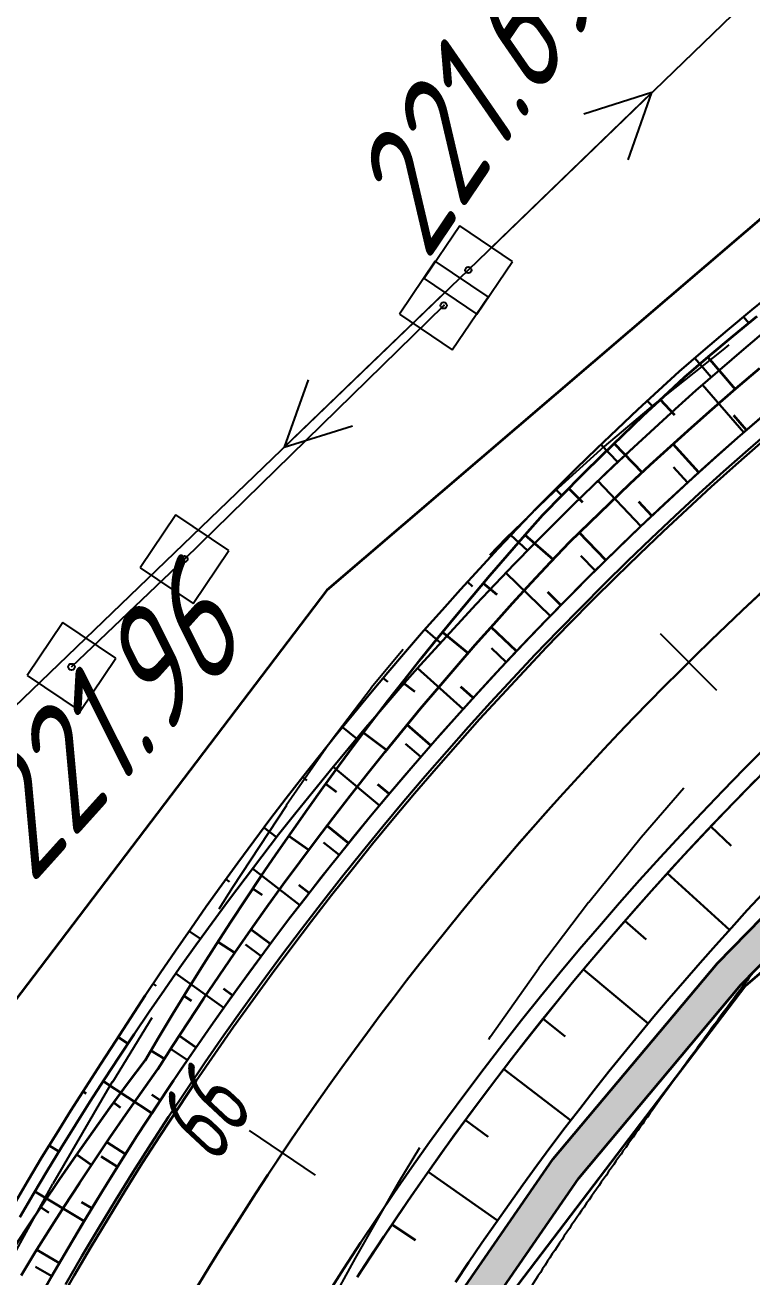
# Model space of a CAD drawing. Header units: millimetres. Extents: x -698 to 8131, y -704 to 4503.
# Drawn here: x 4810.76 to 4833.55, y 3443.78 to 3483.02 of the extents above; entities that cross this region are included whole.
import ezdxf
from ezdxf import colors
from ezdxf.entities.mleader import LeaderData, LeaderLine
from ezdxf.math import Vec2, Vec3

# ---------------------------------------------------------------- set-up
doc = ezdxf.new("R2010")
doc.units = ezdxf.units.MM
doc.linetypes.add('CONTI', pattern=[0])
doc.linetypes.add('STROT', pattern=[1.7, 0.5, -1.2])
for name, color, linetype, lineweight in [('10', 1, 'Continuous', 35), ('КОПИЯ_ОСЬ_13_ОТКОСЫ', 7, 'Continuous', 30), ('КОПИЯ_ОСЬ_ГРАНИЦЫ_ПОЛОС', 7, 'Continuous', 30), ('ОСЬ_ВЕРХ_ПОКРЫТИЯ_ГРАНИЦЫ_ПОЛОС', 7, 'Continuous', 30), ('ОСЬ_ВЕРХ_ПОКРЫТИЯ_ОСЬ', 1, 'Continuous', 30), ('Ось_примыкания', 1, 'Continuous', 35), ('Тротуар', 40, 'Continuous', 35)]:
    doc.layers.add(name, color=color, linetype=linetype, lineweight=lineweight)
for name, color, linetype in [('GOR_BDEFAULT', 212, 'CONTI'), ('PI_OTDEFAULT', 172, 'CONTI'), ('PI_TTDEFAULT', 5, 'CONTI'), ('SIT_LDEFAULT', 7, 'CONTI'), ('USLZNDEFAULT', 7, 'CONTI'), ('Выноски', 250, 'Continuous'), ('ОСЬ_ВЕРХ_ПОКРЫТИЯ_ОТКОСЫ', 7, 'Continuous'), ('ОСЬ_ВЕРХ_ПОКРЫТИЯ_ПИКЕТЫ', 1, 'Continuous'), ('разметка', 7, 'Continuous')]:
    doc.layers.add(name, color=color, linetype=linetype)
doc.styles.add('eskd', font='isocpeui.ttf', dxfattribs={"width": 1.2})
doc.styles.get("Standard").update_dxf_attribs({"font": 'isocpeui.ttf'})
doc.styles.add('ГОСТ', font='isocpeui.ttf', dxfattribs={"height": 4})

# ---------------------------------------------------------------- blocks, each defined once
blk = doc.blocks.new('BL_27')
at = {"color": 0}
for p, q in [((1, 1), (-1, 1)), ((-1, 1), (-1, -1)), ((1, -1), (1, 1)), ((-1, -1), (1, -1))]:
    blk.add_line(p, q, dxfattribs=at)
blk.add_circle((0, 0), 0.1, dxfattribs=at)
blk = doc.blocks.new('*U49')
at = {"layer": 'КОПИЯ_ОСЬ_13_ОТКОСЫ'}
for points in [[(440.765, 837.13), (441.204, 837.875), (441.649, 838.616), (442.101, 839.353), (442.558, 840.086), (443.021, 840.816), (443.49, 841.542), (443.965, 842.265), (444.423, 842.975), (444.887, 843.682), (445.356, 844.384), (445.831, 845.084), (446.312, 845.779), (446.797, 846.471), (447.289, 847.158), (447.786, 847.842), (448.288, 848.522), (448.795, 849.198), (449.308, 849.87), (449.826, 850.537), (450.35, 851.201), (450.878, 851.861), (451.412, 852.516), (451.951, 853.167), (452.495, 853.814), (453.044, 854.456), (453.616, 855.114), (454.193, 855.767), (454.775, 856.415), (455.363, 857.058), (455.956, 857.697), (456.554, 858.33), (457.157, 858.959), (457.781, 859.588), (458.409, 860.211), (459.043, 860.829), (459.682, 861.442), (460.326, 862.049), (460.975, 862.651), (461.629, 863.248), (462.382, 863.898), (463.141, 864.541), (463.906, 865.177), (464.677, 865.806)], [(440.952, 836.738), (441.38, 837.467), (441.814, 838.193), (442.253, 838.915), (442.699, 839.634), (443.15, 840.349), (443.606, 841.06), (444.069, 841.768), (444.536, 842.472), (445.01, 843.172), (445.489, 843.869), (445.974, 844.562), (446.476, 845.266), (446.983, 845.967), (447.497, 846.664), (448.016, 847.356), (448.54, 848.044), (449.07, 848.728), (449.606, 849.408), (450.147, 850.083), (450.694, 850.754), (451.247, 851.42), (451.804, 852.081), (452.367, 852.739), (452.936, 853.391), (453.509, 854.039), (454.088, 854.682), (454.673, 855.32), (455.262, 855.954), (455.857, 856.582), (456.456, 857.206), (457.061, 857.825), (457.671, 858.439), (458.296, 859.057), (458.927, 859.669), (459.562, 860.276), (460.203, 860.877), (460.849, 861.473), (461.499, 862.064), (462.154, 862.65), (462.899, 863.299), (463.649, 863.942), (464.405, 864.578)], [(463.642, 864.959), (463.811, 864.755)], [(462.114, 863.668), (462.631, 863.067)], [(460.627, 862.33), (460.8, 862.144)], [(459.174, 860.955), (459.702, 860.407)], [(457.747, 859.554), (457.915, 859.387)], [(456.353, 858.119), (456.869, 857.63)], [(454.992, 856.653), (455.15, 856.509)], [(453.659, 855.163), (454.141, 854.74)], [(452.346, 853.637), (452.491, 853.514)], [(451.07, 852.097), (451.513, 851.737)], [(449.823, 850.533), (449.954, 850.43)], [(448.606, 848.947), (449.006, 848.645)], [(447.418, 847.337), (447.534, 847.253)], [(446.261, 845.706), (446.615, 845.46)], [(445.134, 844.054), (445.235, 843.986)], [(444.039, 842.38), (444.344, 842.184)], [(442.935, 840.682), (443.036, 840.618)], [(441.875, 838.986), (442.182, 838.798)]]:
    blk.add_lwpolyline(points, dxfattribs=at)

msp = doc.modelspace()

# ---------------------------------------------------------------- hatches: boundary and pattern name
at = {"layer": 'Тротуар', "lineweight": 30, "ltscale": 7}
msp.add_hatch(color=256, dxfattribs=at).paths.add_polyline_path([(5466.603, 3369.435), (5464.199, 3371.972), (5457.004, 3375.472), (5449.971, 3379.116), (5446.483, 3381.111), (5443.161, 3383.224), (5436.715, 3388.142), (5431.069, 3393.814), (5426.047, 3400.024), (5421.509, 3406.475), (5419.224, 3409.907), (5412.944, 3420.132), (5406.733, 3430.399), (5401.563, 3438.959), (5392.412, 3454.459), (5384.128, 3468.142), (5376.812, 3480.084), (5372.692, 3483.698), (5367.045, 3489.864), (5364.428, 3494.124), (5362.55, 3498.787), (5362.162, 3499.75), (5361.296, 3501.956), (5360.243, 3505.535), (5359.9, 3506.511), (5359.557, 3507.488), (5353.516, 3517.408), (5346.095, 3529.283), (5337.358, 3542.681), (5330.6, 3552.598), (5323.514, 3562.282), (5314.689, 3573.385), (5305.757, 3583.754), (5294.788, 3595.515), (5284.15, 3605.971), (5274.517, 3614.798), (5262.518, 3625.475), (5250.256, 3635.753), (5228.636, 3653.545), (5213.48, 3666.213), (5198.554, 3679.53), (5195.155, 3682.072), (5188.614, 3686.677), (5181.729, 3690.741), (5174.553, 3693.981), (5166.765, 3696.048), (5158.672, 3697.097), (5150.771, 3696.701), (5142.932, 3694.886), (5135.763, 3691.799), (5128.894, 3687.534), (5119.677, 3680.123), (5110.519, 3672.03), (5107.649, 3669.246), (5096.334, 3657.934), (5094.629, 3656.228), (5093.906, 3655.537), (5087.832, 3649.465), (5076.605, 3638.065), (5063.964, 3625.252), (5056.914, 3618.158), (5049.806, 3611.124), (5042.672, 3604.117), (5034.104, 3595.716), (5025.464, 3587.246), (5012.287, 3575.126), (5004.83, 3568.464), (5000.376, 3564.545), (4992.568, 3558.187), (4986.365, 3553.136), (4976.969, 3545.672), (4967.373, 3538.466), (4960.946, 3533.701), (4956.142, 3530.257), (4951.275, 3526.828), (4944.558, 3522.239), (4941.878, 3520.46), (4934.85, 3515.752), (4934.02, 3515.196), (4921.2, 3506.598), (4903.6, 3496.548), (4897.663, 3493.449), (4891.601, 3490.598), (4873.244, 3481.853), (4861.137, 3475.777), (4851.022, 3470.054), (4850.316, 3469.617), (4844.045, 3464.752), (4838.09, 3459.351), (4832.466, 3453.61), (4827.236, 3447.37), (4822.539, 3440.513), (4818.897, 3433.927), (4815.516, 3426.46), (4812.441, 3418.669), (4810.035, 3411.157), (4807.175, 3399.956), (4804.768, 3388.201), (4802.678, 3365.271), (4803.818, 3364.88), (4805.75, 3388.011), (4808.15, 3399.731), (4811.12, 3411.298), (4813.568, 3418.846), (4816.506, 3426.225), (4819.778, 3433.453), (4823.587, 3440.306), (4828.121, 3446.878), (4833.208, 3452.938), (4838.771, 3458.618), (4844.644, 3463.95), (4850.888, 3468.795), (4851.611, 3469.243), (4861.609, 3474.895), (4873.593, 3481.023), (4892.028, 3489.675), (4898.14, 3492.525), (4904.066, 3495.663), (4921.662, 3505.714), (4942.435, 3519.629), (4945.115, 3521.408), (4951.736, 3525.929), (4956.645, 3529.404), (4961.502, 3532.939), (4967.97, 3537.663), (4977.55, 3544.92), (4986.99, 3552.356), (4993.2, 3557.412), (5001.022, 3563.781), (5005.493, 3567.716), (5012.958, 3574.386), (5026.153, 3586.52), (5034.804, 3595.002), (5043.373, 3603.403), (5050.509, 3610.412), (5057.621, 3617.45), (5064.674, 3624.548), (5077.317, 3637.363), (5088.541, 3648.76), (5097.04, 3657.226), (5108.35, 3668.534), (5111.199, 3671.296), (5120.322, 3679.358), (5129.473, 3686.717), (5136.227, 3690.91), (5143.245, 3693.932), (5150.91, 3695.707), (5158.632, 3696.093), (5166.571, 3695.065), (5174.217, 3693.035), (5181.268, 3689.852), (5188.077, 3685.832), (5194.568, 3681.262), (5197.92, 3678.755), (5212.826, 3665.456), (5227.997, 3652.776), (5249.617, 3634.984), (5261.864, 3624.719), (5273.849, 3614.053), (5283.425, 3605.248), (5294.038, 3594.853), (5304.928, 3583.185), (5313.919, 3572.747), (5322.719, 3561.675), (5329.783, 3552.021), (5336.525, 3542.127), (5345.254, 3528.742), (5352.666, 3516.881), (5358.55, 3507.337), (5360.408, 3501.541), (5363.532, 3493.673), (5366.243, 3489.259), (5371.993, 3482.98), (5375.959, 3479.544), (5383.271, 3467.625), (5391.554, 3453.946), (5400.706, 3438.447), (5405.884, 3429.885), (5412.109, 3419.623), (5418.381, 3409.369), (5420.615, 3406.013), (5425.242, 3399.43), (5430.324, 3393.146), (5436.048, 3387.394), (5442.486, 3382.471), (5445.966, 3380.254), (5449.492, 3378.238), (5456.555, 3374.578), (5463.598, 3371.152), (5466.015, 3368.602), (5468.306, 3367.584), (5468.712, 3368.498)])

# ---------------------------------------------------------------- linework, layer by layer
at = {"layer": '10'}
for p, q in [((4836.513, 3479.254), (4820.223, 3465.304)), ((4820.223, 3465.304), (4808.053, 3449.294)), ((4833.363, 3452.914), (4847.233, 3464.794)), ((4833.363, 3452.914), (4847.233, 3464.794)), ((4823.383, 3439.804), (4833.363, 3452.914)), ((4823.383, 3439.804), (4833.363, 3452.914))]:
    msp.add_line(p, q, dxfattribs=at)
msp.add_lwpolyline([(5288.323, 3621.204), (5196.433, 3695.614), (5169.553, 3711.754), (5130.953, 3711.814), (5048.293, 3630.554), (5037.593, 3620.134), (5021.953, 3603.214), (5015.973, 3598.224), (5015.013, 3599.374), (5008.903, 3593.884), (4991.233, 3578.294), (4976.993, 3565.554), (4946.753, 3541.804), (4930.383, 3533.214), (4921.493, 3527.264), (4897.853, 3511.404), (4863.383, 3496.414), (4836.513, 3479.254), (4820.223, 3465.304), (4808.053, 3449.294), (4801.113, 3435.244), (4794.223, 3410.594), (4789.103, 3384.464), (4785.093, 3347.224)], dxfattribs=at)
at = {"layer": 'GOR_BDEFAULT', "color": 212, "elevation": 222, "flags": 128}
msp.add_lwpolyline([(4847.529, 3461.77), (4847.259, 3461.99), (4847.029, 3462.18), (4846.809, 3462.33), (4846.619, 3462.46), (4846.439, 3462.55), (4846.289, 3462.61), (4846.139, 3462.66), (4846.019, 3462.68), (4845.899, 3462.68), (4845.799, 3462.66), (4845.709, 3462.64), (4845.619, 3462.6), (4845.539, 3462.56), (4845.459, 3462.51), (4845.389, 3462.45), (4845.309, 3462.4), (4845.239, 3462.35), (4845.169, 3462.3), (4845.089, 3462.24), (4845.019, 3462.19), (4844.949, 3462.14), (4844.879, 3462.09), (4844.809, 3462.04), (4844.739, 3461.99), (4844.669, 3461.94), (4844.609, 3461.89), (4844.539, 3461.84), (4844.469, 3461.79), (4844.409, 3461.74), (4844.349, 3461.69), (4844.279, 3461.64), (4844.219, 3461.6), (4844.159, 3461.55), (4844.099, 3461.5), (4844.039, 3461.46), (4843.979, 3461.41), (4843.919, 3461.36), (4843.859, 3461.32), (4843.809, 3461.27), (4843.749, 3461.23), (4843.699, 3461.18), (4843.639, 3461.14), (4843.589, 3461.09), (4843.539, 3461.05), (4843.489, 3461), (4842.779, 3460.33), (4842.139, 3459.63), (4841.539, 3458.92), (4839.989, 3457.7), (4839.739, 3457.55), (4839.469, 3457.39), (4839.179, 3457.21), (4838.879, 3457.03), (4838.559, 3456.84), (4838.229, 3456.65), (4837.899, 3456.45), (4837.559, 3456.25), (4837.229, 3456.04), (4836.889, 3455.84), (4836.569, 3455.64), (4836.249, 3455.45), (4835.949, 3455.26), (4835.669, 3455.07), (4835.399, 3454.9), (4835.159, 3454.73), (4834.939, 3454.57), (4834.739, 3454.42), (4834.559, 3454.28), (4834.399, 3454.15), (4834.259, 3454.02), (4834.119, 3453.9), (4834.009, 3453.78), (4833.899, 3453.67), (4833.799, 3453.56), (4833.709, 3453.46), (4833.619, 3453.36), (4833.549, 3453.26), (4833.469, 3453.16), (4833.399, 3453.06), (4833.319, 3452.96), (4833.249, 3452.86), (4833.169, 3452.76), (4833.099, 3452.67), (4833.029, 3452.57), (4832.959, 3452.47), (4832.879, 3452.37), (4832.809, 3452.27), (4832.739, 3452.18), (4832.659, 3452.08), (4832.589, 3451.98), (4832.519, 3451.88), (4832.449, 3451.78), (4832.379, 3451.69), (4832.299, 3451.59), (4832.229, 3451.49), (4832.159, 3451.39), (4832.089, 3451.29), (4832.019, 3451.2), (4831.939, 3451.1), (4831.869, 3451), (4831.799, 3450.9), (4831.729, 3450.8), (4831.659, 3450.71), (4831.589, 3450.61), (4831.509, 3450.51), (4831.439, 3450.41), (4831.369, 3450.31), (4831.299, 3450.21), (4831.229, 3450.11), (4831.149, 3450.01), (4831.079, 3449.91), (4831.009, 3449.81), (4830.939, 3449.71), (4830.859, 3449.61), (4830.789, 3449.51), (4830.719, 3449.41), (4830.639, 3449.31), (4830.569, 3449.2), (4830.499, 3449.1), (4830.419, 3449), (4830.349, 3448.9), (4830.279, 3448.79), (4830.199, 3448.69), (4830.129, 3448.58), (4830.049, 3448.48), (4829.979, 3448.37), (4829.899, 3448.27), (4829.829, 3448.16), (4829.749, 3448.06), (4829.669, 3447.95), (4829.599, 3447.84), (4829.519, 3447.74), (4829.449, 3447.63), (4829.369, 3447.52), (4829.289, 3447.41), (4829.219, 3447.3), (4829.139, 3447.19), (4829.059, 3447.08), (4828.989, 3446.97), (4828.909, 3446.86), (4828.829, 3446.75), (4828.759, 3446.64), (4828.679, 3446.53), (4828.599, 3446.42), (4828.519, 3446.31), (4828.449, 3446.2), (4828.369, 3446.09), (4828.289, 3445.97), (4828.209, 3445.86), (4828.139, 3445.75), (4828.059, 3445.64), (4827.979, 3445.52), (4827.899, 3445.41), (4827.829, 3445.3), (4827.749, 3445.18), (4827.669, 3445.07), (4827.599, 3444.95), (4827.519, 3444.84), (4827.449, 3444.72), (4827.369, 3444.61), (4827.289, 3444.5), (4827.219, 3444.38), (4827.139, 3444.27), (4827.069, 3444.15), (4826.989, 3444.03), (4826.919, 3443.92), (4826.839, 3443.8), (4826.769, 3443.69), (4826.689, 3443.57), (4826.619, 3443.45), (4826.549, 3443.34), (4826.479, 3443.22), (4826.429, 3443.09), (4826.379, 3442.96), (4826.349, 3442.82), (4826.329, 3442.68), (4826.339, 3442.52), (4826.359, 3442.36), (4826.409, 3442.18), (4826.489, 3441.99), (4826.599, 3441.78), (4826.739, 3441.56), (4826.909, 3441.32), (4827.129, 3441.06)], dxfattribs=at)
at = {"layer": 'PI_TTDEFAULT', "color": 5}
msp.add_point((4823.889, 3474.23, 221.659), dxfattribs=at)
at = {"layer": 'SIT_LDEFAULT', "color": 7}
for p, q in [((4850.209, 3500.04), (4824.659, 3475.34)), ((4825.379, 3476.04), (4830.409, 3480.9)), ((4830.409, 3480.9), (4828.279, 3480.23)), ((4829.669, 3478.79), (4830.409, 3480.9)), ((4824.659, 3475.34), (4800.419, 3452.02)), ((4823.939, 3474.65), (4818.889, 3469.79)), ((4815.759, 3466.28), (4823.889, 3474.23)), ((4832.639, 3472.84), (4830.519, 3471.16)), ((4832.829, 3472.99), (4832.639, 3472.84)), ((4819.639, 3471.9), (4818.889, 3469.79)), ((4830.519, 3471.16), (4828.919, 3469.81)), ((4818.889, 3469.79), (4821.029, 3470.46)), ((4828.919, 3469.81), (4827.359, 3468.4)), ((4827.359, 3468.4), (4825.839, 3466.94)), ((4825.839, 3466.94), (4825.319, 3466.4)), ((4812.219, 3462.9), (4815.759, 3466.28)), ((4822.619, 3463.45), (4821.619, 3462.24)), ((4821.629, 3462.24), (4820.359, 3460.58)), ((4820.359, 3460.58), (4818.949, 3458.56)), ((4830.079, 3457.56), (4831.419, 3459.11)), ((4818.959, 3458.56), (4817.269, 3455.99)), ((4828.439, 3455.53), (4830.079, 3457.56)), ((4817.269, 3455.99), (4816.839, 3455.31)), ((4826.859, 3453.46), (4828.429, 3455.53)), ((4825.359, 3451.32), (4826.869, 3453.46)), ((4814.739, 3451.9), (4813.509, 3449.88)), ((4825.299, 3451.22), (4825.359, 3451.32)), ((4813.499, 3449.89), (4811.639, 3446.7)), ((4822.479, 3446.75), (4823.139, 3447.84)), ((4811.629, 3446.7), (4809.939, 3443.65)), ((4821.119, 3444.37), (4822.479, 3446.75)), ((4819.799, 3441.95), (4821.119, 3444.37))]:
    msp.add_line(p, q, dxfattribs=at)
at = {"layer": 'КОПИЯ_ОСЬ_13_ОТКОСЫ'}
for points in [[(4810.596, 3445.652), (4811.024, 3446.382), (4811.458, 3447.107), (4811.898, 3447.829), (4812.343, 3448.548), (4812.794, 3449.263), (4813.25, 3449.974), (4813.713, 3450.682), (4814.181, 3451.386), (4814.654, 3452.087), (4815.133, 3452.783), (4815.618, 3453.476), (4816.12, 3454.181), (4816.628, 3454.882), (4817.141, 3455.578), (4817.66, 3456.271), (4818.184, 3456.959), (4818.714, 3457.643), (4819.25, 3458.322), (4819.792, 3458.997), (4820.339, 3459.668), (4820.891, 3460.334), (4821.448, 3460.996), (4822.011, 3461.653), (4822.58, 3462.305), (4823.153, 3462.953), (4823.733, 3463.596), (4824.317, 3464.234), (4824.906, 3464.868), (4825.501, 3465.497), (4826.1, 3466.12), (4826.705, 3466.739), (4827.315, 3467.353), (4827.941, 3467.971), (4828.571, 3468.583), (4829.207, 3469.19), (4829.847, 3469.791), (4830.493, 3470.388), (4831.143, 3470.979), (4831.798, 3471.564), (4832.543, 3472.214), (4833.293, 3472.856), (4834.049, 3473.492)], [(4833.295, 3470.249), (4831.998, 3471.739)], [(4811.288, 3443.253), (4811.699, 3443.97), (4812.115, 3444.685), (4812.538, 3445.396), (4812.965, 3446.104), (4813.399, 3446.809), (4813.838, 3447.51), (4814.282, 3448.207), (4814.733, 3448.901), (4815.188, 3449.591), (4815.649, 3450.278), (4816.116, 3450.961), (4816.588, 3451.64), (4817.065, 3452.316), (4817.548, 3452.988), (4818.036, 3453.655), (4818.529, 3454.319), (4819.027, 3454.979), (4819.531, 3455.635), (4820.04, 3456.287), (4820.554, 3456.935), (4821.073, 3457.579), (4821.598, 3458.219), (4822.127, 3458.854), (4822.662, 3459.486), (4823.201, 3460.113), (4823.745, 3460.735), (4824.295, 3461.354), (4824.849, 3461.968), (4825.408, 3462.577), (4825.972, 3463.182), (4826.541, 3463.783), (4827.114, 3464.379), (4827.693, 3464.97), (4828.275, 3465.557), (4828.863, 3466.139), (4829.455, 3466.717), (4830.051, 3467.29), (4830.652, 3467.858), (4831.258, 3468.421), (4831.869, 3468.979), (4832.483, 3469.533), (4833.102, 3470.082), (4833.836, 3470.717)], [(4831.535, 3468.675), (4831.094, 3469.156)], [(4830.073, 3467.31), (4828.723, 3468.729)], [(4828.637, 3465.917), (4828.183, 3466.377)], [(4827.229, 3464.497), (4825.839, 3465.85)], [(4825.848, 3463.05), (4825.382, 3463.487)], [(4824.496, 3461.577), (4823.071, 3462.861)], [(4823.172, 3460.079), (4822.694, 3460.492)], [(4821.877, 3458.555), (4820.421, 3459.768)], [(4821.18, 3443.772), (4821.594, 3444.412), (4822.014, 3445.048), (4822.439, 3445.68), (4822.869, 3446.309), (4823.303, 3446.935), (4823.743, 3447.557), (4824.188, 3448.176), (4824.637, 3448.791), (4825.091, 3449.403), (4825.551, 3450.011), (4826.015, 3450.615), (4826.484, 3451.216), (4826.958, 3451.813), (4827.436, 3452.406), (4827.919, 3452.995), (4828.406, 3453.581), (4828.899, 3454.162), (4829.396, 3454.74), (4829.897, 3455.314), (4830.403, 3455.883), (4830.914, 3456.449), (4831.429, 3457.01), (4831.948, 3457.568), (4832.472, 3458.121), (4833.001, 3458.67), (4833.533, 3459.215), (4834.07, 3459.756)], [(4832.259, 3457.897), (4832.897, 3457.293)], [(4820.611, 3457.006), (4820.124, 3457.396)], [(4819.375, 3455.433), (4817.892, 3456.576)], [(4830.898, 3456.432), (4832.847, 3454.659)], [(4824.256, 3443.614), (4824.67, 3444.232), (4825.088, 3444.846), (4825.511, 3445.457), (4825.939, 3446.064), (4826.372, 3446.668), (4826.81, 3447.268), (4827.252, 3447.865), (4827.699, 3448.458), (4828.151, 3449.048), (4828.607, 3449.634), (4829.068, 3450.217), (4829.534, 3450.796), (4830.005, 3451.371), (4830.48, 3451.942), (4830.959, 3452.51), (4831.443, 3453.074), (4831.927, 3453.628), (4832.415, 3454.179), (4832.908, 3454.726), (4833.405, 3455.27), (4833.906, 3455.809)], [(4829.568, 3454.938), (4830.232, 3454.359)], [(4818.17, 3453.837), (4817.674, 3454.204)], [(4816.996, 3452.218), (4815.487, 3453.291)], [(4828.269, 3453.417), (4830.296, 3451.723)], [(4827.003, 3451.869), (4827.692, 3451.317)], [(4815.853, 3450.577), (4815.349, 3450.921)], [(4825.769, 3450.296), (4827.87, 3448.683)], [(4814.741, 3448.914), (4813.212, 3449.915)], [(4824.568, 3448.697), (4825.281, 3448.172)], [(4813.662, 3447.231), (4813.152, 3447.55)], [(4823.4, 3447.073), (4825.573, 3445.545)], [(4812.616, 3445.526), (4811.069, 3446.456)], [(4822.267, 3445.425), (4823.004, 3444.929)], [(4811.602, 3443.802), (4811.087, 3444.099)]]:
    msp.add_lwpolyline(points, dxfattribs=at)
at = {"layer": 'КОПИЯ_ОСЬ_ГРАНИЦЫ_ПОЛОС'}
msp.add_lwpolyline([(4811.793, 3442.929), (4812.305, 3443.821), (4812.825, 3444.709), (4813.355, 3445.592), (4813.893, 3446.469), (4814.44, 3447.341), (4814.996, 3448.208), (4815.56, 3449.068), (4816.132, 3449.924), (4816.714, 3450.773), (4817.303, 3451.617), (4817.901, 3452.454), (4818.507, 3453.286), (4819.122, 3454.112), (4819.745, 3454.931), (4820.375, 3455.745), (4821.014, 3456.552), (4821.661, 3457.352), (4822.316, 3458.146), (4822.978, 3458.934), (4823.649, 3459.715), (4824.327, 3460.489), (4825.013, 3461.257), (4825.706, 3462.017), (4826.407, 3462.771), (4827.116, 3463.517), (4827.831, 3464.257), (4828.555, 3464.989), (4829.285, 3465.715), (4830.023, 3466.433), (4830.767, 3467.143), (4831.519, 3467.846), (4832.277, 3468.542), (4833.043, 3469.23), (4833.815, 3469.91)], dxfattribs=at)
at = {"layer": 'ОСЬ_ВЕРХ_ПОКРЫТИЯ_ГРАНИЦЫ_ПОЛОС', "linetype": 'Continuous'}
for points in [[(4811.085, 3442.892), (4811.596, 3443.791), (4812.115, 3444.685), (4812.644, 3445.574), (4813.181, 3446.457), (4813.728, 3447.335), (4814.282, 3448.207), (4814.846, 3449.074), (4815.418, 3449.935), (4815.999, 3450.791), (4816.588, 3451.64), (4817.185, 3452.484), (4817.791, 3453.322), (4818.405, 3454.154), (4819.027, 3454.979), (4819.658, 3455.799), (4820.296, 3456.612), (4820.943, 3457.419), (4821.598, 3458.219), (4822.26, 3459.013), (4822.931, 3459.8), (4823.609, 3460.58), (4824.295, 3461.354), (4824.988, 3462.12), (4825.689, 3462.88), (4826.398, 3463.633), (4827.114, 3464.379), (4827.838, 3465.118), (4828.568, 3465.849), (4829.306, 3466.573), (4830.051, 3467.29), (4830.804, 3467.999), (4831.563, 3468.701), (4832.329, 3469.395), (4833.103, 3470.082), (4833.888, 3470.762)], [(4812.029, 3443.542), (4812.546, 3444.432), (4813.072, 3445.316), (4813.607, 3446.195), (4814.151, 3447.069), (4814.703, 3447.937), (4815.264, 3448.799), (4815.833, 3449.657), (4816.411, 3450.508), (4816.997, 3451.354), (4817.592, 3452.193), (4818.195, 3453.027), (4818.806, 3453.855), (4819.425, 3454.676), (4820.053, 3455.492), (4820.688, 3456.301), (4821.332, 3457.104), (4821.983, 3457.9), (4822.643, 3458.69), (4823.31, 3459.474), (4823.985, 3460.25), (4824.667, 3461.02), (4825.357, 3461.783), (4826.055, 3462.539), (4826.76, 3463.289), (4827.473, 3464.031), (4828.193, 3464.766), (4828.92, 3465.494), (4829.655, 3466.214), (4830.396, 3466.928), (4831.145, 3467.634), (4831.901, 3468.332), (4832.663, 3469.023), (4833.432, 3469.706), (4834.213, 3470.382)], [(4833.988, 3460.38), (4833.312, 3459.702), (4832.642, 3459.018), (4831.979, 3458.328), (4831.322, 3457.631), (4830.673, 3456.927), (4830.031, 3456.217), (4829.396, 3455.5), (4828.768, 3454.778), (4828.147, 3454.049), (4827.533, 3453.314), (4826.927, 3452.573), (4826.328, 3451.826), (4825.737, 3451.073), (4825.153, 3450.314), (4824.577, 3449.55), (4824.008, 3448.779), (4823.447, 3448.003), (4822.894, 3447.222), (4822.348, 3446.435), (4821.811, 3445.643), (4821.281, 3444.846), (4820.759, 3444.043), (4820.245, 3443.235)], [(4821.18, 3443.772), (4821.699, 3444.571), (4822.226, 3445.364), (4822.761, 3446.152), (4823.303, 3446.935), (4823.854, 3447.712), (4824.412, 3448.484), (4824.978, 3449.251), (4825.551, 3450.011), (4826.132, 3450.766), (4826.72, 3451.515), (4827.316, 3452.258), (4827.919, 3452.995), (4828.529, 3453.727), (4829.147, 3454.452), (4829.771, 3455.171), (4830.403, 3455.883), (4831.042, 3456.59), (4831.688, 3457.29), (4832.341, 3457.983), (4833.001, 3458.67), (4833.667, 3459.351)]]:
    msp.add_lwpolyline(points, dxfattribs=at)
at = {"layer": 'ОСЬ_ВЕРХ_ПОКРЫТИЯ_ОСЬ'}
msp.add_lwpolyline([(4810.235, 3432.004, -0.10957), (4835.779, 3466.976)], format="xyb", dxfattribs=at)
at = {"layer": 'ОСЬ_ВЕРХ_ПОКРЫТИЯ_ОТКОСЫ'}
msp.add_lwpolyline([(4811.288, 3443.253), (4811.699, 3443.97), (4812.115, 3444.685), (4812.538, 3445.396), (4812.965, 3446.104), (4813.399, 3446.809), (4813.838, 3447.51), (4814.282, 3448.207), (4814.733, 3448.901), (4815.188, 3449.591), (4815.649, 3450.278), (4816.116, 3450.961), (4816.588, 3451.64), (4817.065, 3452.316), (4817.548, 3452.988), (4818.036, 3453.655), (4818.529, 3454.319), (4819.027, 3454.979), (4819.531, 3455.635), (4820.04, 3456.287), (4820.554, 3456.935), (4821.073, 3457.579), (4821.598, 3458.219), (4822.127, 3458.854), (4822.662, 3459.486), (4823.201, 3460.113), (4823.745, 3460.735), (4824.295, 3461.354), (4824.849, 3461.968), (4825.408, 3462.577), (4825.972, 3463.182), (4826.541, 3463.783), (4827.114, 3464.379), (4827.693, 3464.97), (4828.275, 3465.557), (4828.863, 3466.139), (4829.455, 3466.717), (4830.051, 3467.29), (4830.652, 3467.858), (4831.258, 3468.421), (4831.869, 3468.979), (4832.483, 3469.533), (4833.102, 3470.082), (4833.836, 3470.717)], dxfattribs=at)
at = {"layer": 'ОСЬ_ВЕРХ_ПОКРЫТИЯ_ПИКЕТЫ'}
for p, q in [((4832.446, 3462.159), (4830.689, 3463.938)), ((4819.872, 3446.972), (4817.797, 3448.366)), ((4819.872, 3446.972), (4817.797, 3448.366))]:
    msp.add_line(p, q, dxfattribs=at)
at = {"layer": 'Ось_примыкания', "color": 0}
for p, q in [((4832.169, 3472.608), (4833.027, 3471.605)), ((4830.677, 3471.278), (4831.124, 3470.802)), ((4833.38, 3470.322), (4832.987, 3470.776)), ((4829.229, 3469.898), (4830.11, 3468.992)), ((4831.885, 3468.994), (4831.082, 3469.885)), ((4827.807, 3468.491), (4828.24, 3468.06)), ((4830.417, 3467.635), (4830.005, 3468.072)), ((4826.437, 3467.035), (4827.318, 3466.265)), ((4828.976, 3466.249), (4828.138, 3467.108)), ((4825.13, 3465.522), (4825.55, 3465.165)), ((4827.561, 3464.836), (4827.148, 3465.239)), ((4823.85, 3463.984), (4824.652, 3463.327)), ((4826.173, 3463.395), (4825.377, 3464.149)), ((4822.6, 3462.423), (4822.982, 3462.125)), ((4824.814, 3461.928), (4824.428, 3462.277)), ((4823.483, 3460.435), (4822.742, 3461.082)), ((4821.38, 3460.838), (4822.098, 3460.296)), ((4820.19, 3459.231), (4820.526, 3458.985)), ((4822.181, 3458.918), (4821.827, 3459.217)), ((4820.908, 3457.375), (4820.232, 3457.92)), ((4819.031, 3457.601), (4819.661, 3457.164)), ((4817.903, 3455.95), (4818.193, 3455.755)), ((4819.666, 3455.808), (4819.346, 3456.058)), ((4818.453, 3454.217), (4817.846, 3454.668)), ((4816.806, 3454.278), (4817.335, 3453.935)), ((4817.272, 3452.603), (4816.988, 3452.807)), ((4815.741, 3452.585), (4815.981, 3452.437)), ((4816.121, 3450.968), (4815.595, 3451.333)), ((4814.708, 3450.872), (4815.136, 3450.619)), ((4815.002, 3449.31), (4814.739, 3449.483)), ((4813.55, 3449.243), (4813.76, 3449.09)), ((4813.915, 3447.631), (4813.331, 3448.003)), ((4812.389, 3447.615), (4812.85, 3447.29)), ((4812.861, 3445.932), (4812.537, 3446.127)), ((4811.258, 3445.965), (4811.511, 3445.797)), ((4811.84, 3444.212), (4811.13, 3444.626))]:
    msp.add_line(p, q, dxfattribs=at)
for points in [[(4810.318, 3444.543), (4810.821, 3445.311), (4811.331, 3446.075), (4811.848, 3446.834), (4812.37, 3447.589), (4812.899, 3448.339), (4813.435, 3449.085), (4813.977, 3449.827), (4814.525, 3450.563), (4814.959, 3451.297), (4815.399, 3452.027), (4815.844, 3452.753), (4816.295, 3453.476), (4816.752, 3454.195), (4817.215, 3454.91), (4817.684, 3455.622), (4818.158, 3456.33), (4818.638, 3457.034), (4819.123, 3457.734), (4819.614, 3458.431), (4820.111, 3459.123), (4820.613, 3459.811), (4821.117, 3460.489), (4821.625, 3461.163), (4822.14, 3461.833), (4822.659, 3462.499), (4823.184, 3463.16), (4823.713, 3463.817), (4824.248, 3464.47), (4824.789, 3465.119), (4825.334, 3465.764), (4825.885, 3466.404), (4826.441, 3467.039), (4827.001, 3467.671), (4827.619, 3468.302), (4828.242, 3468.928), (4828.87, 3469.549), (4829.503, 3470.164), (4830.142, 3470.775), (4830.785, 3471.38), (4831.434, 3471.979), (4832.188, 3472.625), (4832.948, 3473.263), (4833.714, 3473.895)], [(4810.637, 3443.828), (4811.082, 3444.551), (4811.535, 3445.27), (4811.992, 3445.986), (4812.467, 3446.713), (4812.948, 3447.437), (4813.435, 3448.157), (4813.927, 3448.873), (4814.425, 3449.585), (4814.928, 3450.293), (4815.398, 3451.03), (4815.874, 3451.764), (4816.356, 3452.494), (4816.845, 3453.219), (4817.339, 3453.94), (4817.839, 3454.658), (4818.346, 3455.371), (4818.858, 3456.08), (4819.376, 3456.784), (4819.9, 3457.484), (4820.43, 3458.18), (4820.965, 3458.872), (4821.507, 3459.558), (4822.054, 3460.241), (4822.606, 3460.919), (4823.165, 3461.592), (4823.731, 3462.262), (4824.302, 3462.927), (4824.879, 3463.588), (4825.461, 3464.244), (4826.049, 3464.895), (4826.642, 3465.541), (4827.24, 3466.183), (4827.843, 3466.819), (4828.466, 3467.43), (4829.094, 3468.035), (4829.727, 3468.635), (4830.366, 3469.23), (4831.009, 3469.82), (4831.657, 3470.404), (4832.31, 3470.983), (4833.051, 3471.625), (4833.798, 3472.26)]]:
    msp.add_lwpolyline(points, dxfattribs=at)
at = {"layer": 'разметка', "linetype": 'STROT', "lineweight": 30, "ltscale": 7}
msp.add_lwpolyline([(4806.595, 3422.481, -0.645807), (4806.595, 3422.481, -0.134905), (4835.777, 3466.976, -0.058851), (4867.453, 3487.724), (4867.453, 3487.724), (4867.453, 3487.724)], format="xyb", dxfattribs=at)
at = {"layer": 'Тротуар', "linetype": 'Continuous'}
for points in [[(4803.818, 3364.88), (4805.75, 3388.011), (4808.15, 3399.731), (4811.12, 3411.298), (4813.568, 3418.846), (4816.506, 3426.225), (4819.778, 3433.453), (4823.587, 3440.306), (4828.121, 3446.878), (4833.208, 3452.938), (4838.771, 3458.618), (4844.644, 3463.95), (4850.888, 3468.795), (4851.611, 3469.243), (4861.609, 3474.895), (4873.593, 3481.023)], [(4802.678, 3365.271), (4804.768, 3388.201), (4807.175, 3399.956), (4810.16, 3411.576), (4812.627, 3419.186), (4815.586, 3426.617), (4818.884, 3433.903), (4822.736, 3440.834), (4827.324, 3447.485), (4832.467, 3453.61), (4838.077, 3459.339), (4844, 3464.716), (4850.316, 3469.617), (4851.024, 3470.056)]]:
    msp.add_lwpolyline(points, dxfattribs=at)

# ---------------------------------------------------------------- block references
at = {"layer": 'USLZNDEFAULT', "color": 7, "rotation": 56}
for p in [(4824.659, 3475.34), (4823.889, 3474.23), (4815.759, 3466.28), (4812.219, 3462.9)]:
    msp.add_blockref('BL_27', p, dxfattribs=at)
at = {"layer": 'КОПИЯ_ОСЬ_13_ОТКОСЫ'}
msp.add_blockref('*U49', (4369.644, 2608.914), dxfattribs=at)

# ---------------------------------------------------------------- texts
at = {"layer": 'PI_OTDEFAULT', "color": 172, "style": 'eskd', "oblique": 10, "width": 0.8}
for s, rotation, p in [('221.69', 56, (4823.355, 3475.553)), ('221.96', 48, (4810.959, 3456.03))]:
    msp.add_text(s, height=3.5, rotation=rotation, dxfattribs=at).set_placement(p)
at = {"layer": 'ОСЬ_ВЕРХ_ПОКРЫТИЯ_ПИКЕТЫ', "width": 0.6}
msp.add_text('66', height=2.5, rotation=56.1085, dxfattribs=at).set_placement((4816.753, 3447.26))

# ---------------------------------------------------------------- leaders
at = {"layer": 'Выноски', "linetype": 'Continuous'}
ml = msp.add_multileader_mtext('Standard', dxfattribs=at)
ml.set_content('Граница работа по примыканию', color=256, style='ГОСТ')
ml.set_leader_properties()
ml.build(insert=Vec2(0, 0))
ml.multileader.update_dxf_attribs({"text_left_attachment_type": 5, "text_right_attachment_type": 5, "dogleg_length": 0, "arrow_head_size": 0.18})
ctx = ml.context
ctx.base_point, ctx.char_height, ctx.arrow_head_size, ctx.landing_gap_size, ctx.plane_origin, ctx.plane_x_axis, ctx.plane_y_axis = Vec3(4842.75, 3359.076), 5, 0.18, 0, Vec3(4927.634, 3400.41), Vec3(0.559193, 0.829038), Vec3(-0.829038, 0.559193)
ctx.left_attachment, ctx.right_attachment = 5, 5
notes = []
notes.append((ctx, [(1, (1, 1, 0), (4842.75, 3359.076), (0.559193, 0.829038), 0, [(0, [(4803.563, 3361.366)], 0, [])])]))
ctx.mtext.insert, ctx.mtext.text_direction, ctx.mtext.rotation, ctx.mtext.flow_direction = Vec3(4837.416, 3362.674), Vec3(0.559193, 0.829038), 0.977384, 5
for ctx, leaders in notes:
    for number, flags, end, landing, length, lines in leaders:
        leader = LeaderData()
        leader.index, (leader.has_last_leader_line, leader.has_dogleg_vector, leader.attachment_direction) = number, flags
        leader.last_leader_point, leader.dogleg_vector, leader.dogleg_length = Vec3(end), Vec3(landing), length
        for number, points, colour, breaks in lines:
            line = LeaderLine()
            line.index, line.vertices, line.color, line.breaks = number, Vec3.list(points), colors.encode_raw_color(colour), breaks
            leader.lines.append(line)
        ctx.leaders.append(leader)

doc.saveas('drawing.dxf')
